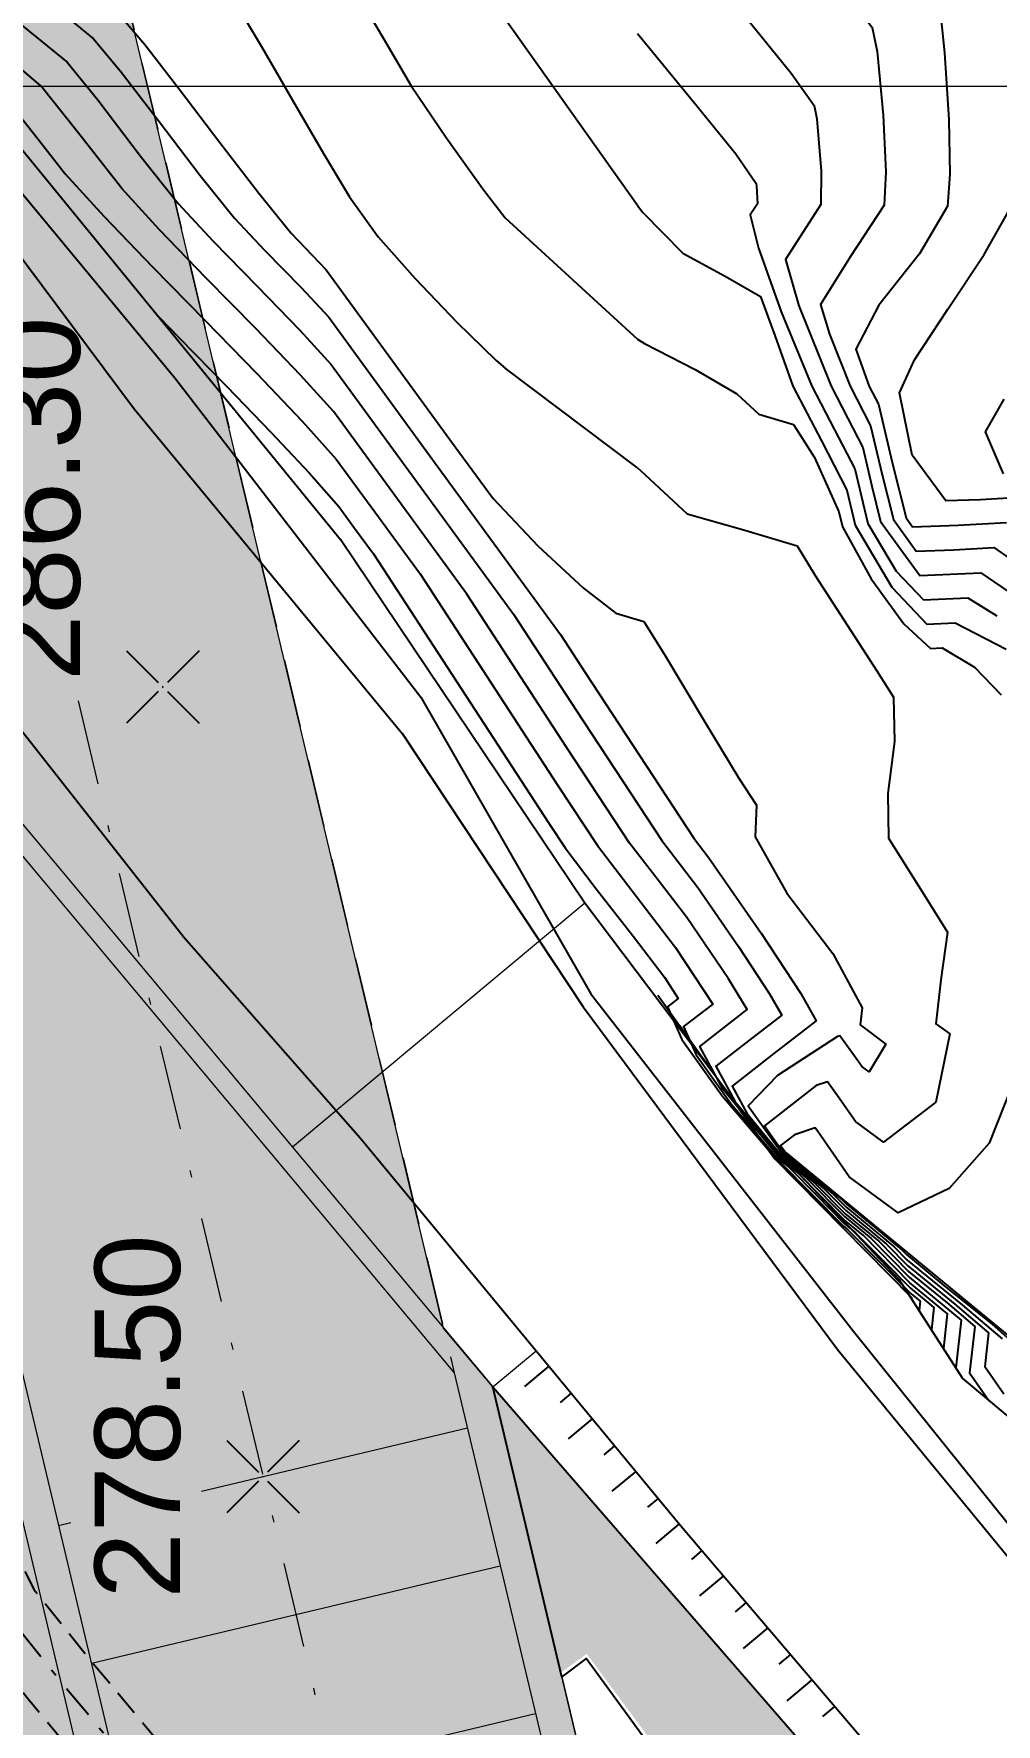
# Model space of a CAD drawing. Extents: x 62300 to 62842, y 108162 to 108787.
# Drawn here: x 62485.79 to 62499.89, y 108525.99 to 108550.77 of the extents above; entities that cross this region are included whole.
import ezdxf
from ezdxf.enums import TextEntityAlignment as Align

# ---------------------------------------------------------------- set-up
doc = ezdxf.new("R2010")
doc.units = 0
doc.header["$LTSCALE"] = 0.999985
doc.header["$MEASUREMENT"] = 0
for name, pattern in [('DOT', [0.55, 0.3, -0.25]), ('NASCOSTA', [9.525, 6.35, -3.175]), ('TRATTEGGIATA', [0.75, 0.5, -0.25]), ('TRATTEGGIATA2', [0.375, 0.25, -0.125]), ('TRATTOPUNTO2', [0.5, 0.25, -0.125, 0, -0.125])]:
    doc.linetypes.add(name, pattern=pattern)
for name, color, linetype in [('-GZ-Bord route', 7, 'Continuous'), ('Conduite 1000', 170, 'Continuous'), ('coordinate', 2, 'Continuous'), ('curve livello 1m', 2, 'Continuous'), ('curve livello 5m', 7, 'Continuous'), ('Limite fiume', 6, 'Continuous'), ('LIN010CO', 2, 'Continuous'), ('LIN010TR', 2, 'NASCOSTA'), ('LIN018CO', 6, 'Continuous'), ('LIN025CO', 7, 'Continuous'), ('LIN035CO', 1, 'Continuous'), ('LINCOLO-ROSSO-025', 10, 'Continuous'), ('Per+Mod Surf', 7, 'Continuous'), ('sezioni', 7, 'Continuous'), ('TalusHautBas', 7, 'Continuous'), ('TEXT035', 1, 'Continuous'), ('TRATTCOLO-32', 255, 'Continuous')]:
    doc.layers.add(name, color=color, linetype=linetype)
doc.layers.add('Colori bordi', color=5, linetype='Continuous', plot=False)
doc.styles.add('ARIAL', font='arial.ttf')

# ---------------------------------------------------------------- blocks, each defined once
blk = doc.blocks.new('quote')
at = {"layer": 'LIN018CO'}
for p, q in [((0.0007, 0.0007), (-0.0007, -0.0007)), ((0.0007, -0.0007), (-0.0007, 0.0007))]:
    blk.add_line(p, q, dxfattribs=at)
at = {"layer": 'LIN035CO'}
for p, q in [((-0.0133, 0.0133), (-0.1061, 0.1061)), ((0.1061, 0.1061), (0.0133, 0.0133)), ((-0.0133, -0.0133), (-0.1061, -0.1061)), ((0.1061, -0.1061), (0.0133, -0.0133))]:
    blk.add_line(p, q, dxfattribs=at)
at = {"layer": 'TEXT035', "style": 'ARIAL'}
blk.add_attdef('VALORE', text='', height=0.25, dxfattribs=at).set_placement((0, 0.3299), align=Align.CENTER)
blk = doc.blocks.new('CONTORNO')
at = {"layer": 'Colori bordi', "lineweight": 0, "ltscale": 2, "flags": 128}
blk.add_lwpolyline([(28.44, -103.877), (26.165, -94.334), (26.165, -94.334), (25.446, -93.474), (-6.877, 42.135)], dxfattribs=at)

msp = doc.modelspace()

# ---------------------------------------------------------------- hatches: boundary and pattern name
at = {"layer": 'LIN010CO', "linetype": 'Continuous', "lineweight": 0}
h = msp.add_hatch(dxfattribs=at)
h.set_pattern_fill('DOTS', color=256, scale=5, angle=-45, style=0)
h.set_pattern_definition([(225, (0, 0), (0.11048543456, -0.3314563037), [0, -0.3125])])
h.paths.add_polyline_path([(62516.382, 108503.578), (62515.501, 108504.638), (62513.262, 108507.318), (62513.187, 108507.255), (62507.737, 108513.778), (62507.543, 108513.616), (62492.516, 108530.933), (62493.514, 108526.744), (62493.894, 108527.02), (62499.167, 108519.911), (62498.597, 108519.418), (62505.963, 108509.256), (62505.354, 108508.795), (62505.742, 108508.232), (62504.878, 108507.605), (62513.852, 108495.246), (62524.201, 108493.33), (62523.716, 108493.899), (62524.257, 108494.358), (62522.852, 108496.004), (62519.224, 108500.182), (62516.063, 108503.311)])
at = {"layer": 'LINCOLO-ROSSO-025', "linetype": 'Continuous', "lineweight": 0}
msp.add_hatch(color=256, dxfattribs=at).paths.add_polyline_path([(62469.347, 108625.982), (62463.354, 108624.554), (62482.936, 108542.4), (62482.217, 108543.261), (62485.62, 108528.981), (62484.758, 108528.288), (62485.503, 108525.16), (62493.401, 108518.757), (62496.282, 108519.444), (62494.79, 108521.391), (62492.516, 108530.934), (62491.797, 108531.794)])

# ---------------------------------------------------------------- linework, layer by layer
at = {"layer": '-GZ-Bord route', "flags": 128}
for points in [[(62498.155, 108525.51), (62495.275, 108528.894), (62490.572, 108534.581), (62487.994, 108537.515), (62483.927, 108542.689), (62481.46, 108547.547), (62478.016, 108552.084), (62474.94, 108556.304), (62470.895, 108560.849), (62466.854, 108565.077), (62462.762, 108569.767), (62459.619, 108573.3)], [(62465.793, 108572.436), (62469.569, 108567.904), (62473.466, 108563.359), (62477.339, 108558.804), (62480.998, 108554.031), (62483.872, 108549.807), (62487.262, 108545.269), (62491.196, 108540.506), (62493.842, 108536.502), (62497.576, 108531.475), (62500.796, 108527.552), (62504.292, 108523.638)]]:
    msp.add_lwpolyline(points, dxfattribs=at)
at = {"layer": 'Conduite 1000', "linetype": 'TRATTEGGIATA2', "ltscale": 1.5, "elevation": 279.04, "flags": 128}
msp.add_lwpolyline([(62462.951, 108569.266), (62468.482, 108563.313), (62474.066, 108557.787), (62475.014, 108556.513), (62475.806, 108554.754), (62477.042, 108551.158), (62484.673, 108530.139), (62485.796, 108527.96), (62486.539, 108527.03), (62496.147, 108515.461), (62498.015, 108513.188), (62499.314, 108511.67), (62499.508, 108511.447), (62501.86, 108508.75), (62502.044, 108508.532), (62503.096, 108507.296), (62503.169, 108507.21), (62506.669, 108502.962), (62510.917, 108497.796), (62515.172, 108492.623), (62520.198, 108486.553), (62525.225, 108480.482), (62530.361, 108474.313), (62535.499, 108468.144), (62540.212, 108462.497), (62544.926, 108456.851), (62565.713, 108432.084), (62567.128, 108430.36), (62568.411, 108428.898), (62569.163, 108427.961), (62570.114, 108426.834), (62570.457, 108426.45), (62575.082, 108420.662), (62582.399, 108411.97), (62582.754, 108410.872), (62581.736, 108410.542), (62581.445, 108411.441), (62574.254, 108419.984), (62569.64, 108425.759), (62569.306, 108426.133), (62568.337, 108427.281), (62567.592, 108428.209), (62566.312, 108429.667), (62564.89, 108431.401), (62544.106, 108456.164), (62539.391, 108461.812), (62534.677, 108467.459), (62529.539, 108473.629), (62524.402, 108479.799), (62519.374, 108485.87), (62514.347, 108491.942), (62510.09, 108497.117), (62505.844, 108502.281), (62502.347, 108506.525), (62502.28, 108506.604), (62501.229, 108507.839), (62501.048, 108508.052), (62498.701, 108510.744), (62498.504, 108510.971), (62497.195, 108512.501), (62495.322, 108514.78), (62485.71, 108526.354), (62484.894, 108527.375), (62483.691, 108529.709), (62476.034, 108550.802), (62474.81, 108554.36), (62474.086, 108555.967), (62473.256, 108557.084), (62467.714, 108562.568), (62462.167, 108568.537)], close=True, dxfattribs=at)
at = {"layer": 'Conduite 1000', "linetype": 'TRATTOPUNTO2', "ltscale": 2, "elevation": 279.04, "flags": 128}
msp.add_lwpolyline([(62462.559, 108568.901), (62468.098, 108562.94), (62473.661, 108557.435), (62474.55, 108556.24), (62475.308, 108554.557), (62476.538, 108550.98), (62484.182, 108529.924), (62485.345, 108527.667), (62486.124, 108526.692), (62495.734, 108515.121), (62497.605, 108512.844), (62498.909, 108511.32), (62499.105, 108511.096), (62501.454, 108508.401), (62501.636, 108508.186), (62502.688, 108506.95), (62502.758, 108506.868), (62506.256, 108502.622), (62510.504, 108497.456), (62514.759, 108492.282), (62519.786, 108486.211), (62524.813, 108480.14), (62529.95, 108473.971), (62535.088, 108467.802), (62539.801, 108462.154), (62544.516, 108456.507), (62565.301, 108431.742), (62566.72, 108430.013), (62568.001, 108428.553), (62568.75, 108427.621), (62569.71, 108426.484), (62570.049, 108426.105), (62574.668, 108420.323), (62581.922, 108411.705), (62582.245, 108410.707)], dxfattribs=at)
at = {"layer": 'coordinate', "linetype": 'Continuous', "lineweight": 0}
for p, q in [((62300, 108550), (62494.639, 108550)), ((62494.639, 108550), (62587, 108550))]:
    msp.add_line(p, q, dxfattribs=at)
at = {"layer": 'curve livello 1m'}
for p, q in [((62481.068, 108554.638), (62490.287, 108543.354)), ((62492.699, 108548.07), (62494.639, 108546.289)), ((62494.639, 108544.404), (62492.699, 108545.867)), ((62493.868, 108538.026), (62490.287, 108543.354))]:
    msp.add_line(p, q, dxfattribs=at)
at = {"layer": 'curve livello 1m', "flags": 128}
for points in [[(62475.39, 108572.79), (62475.786, 108571.952), (62476.151, 108571.245), (62477.518, 108569.366), (62478.284, 108568.327), (62478.701, 108567.822), (62479.198, 108567.235), (62479.597, 108566.75), (62481.732, 108563.792), (62484.062, 108560.565), (62484.464, 108559.948), (62484.928, 108559.217), (62485.322, 108558.613), (62487.624, 108555.455), (62488.494, 108554.222), (62489.353, 108553.023), (62490.5, 108551.401), (62490.914, 108550.7), (62491.323, 108550.006), (62491.835, 108549.248), (62492.373, 108548.493), (62492.699, 108548.07)], [(62494.639, 108558.587), (62494.93, 108558.183), (62496.724, 108555.198), (62497.799, 108553.441), (62498.432, 108552.647), (62498.929, 108552.006), (62499.034, 108551.496), (62499.137, 108550.489), (62499.2, 108549.509), (62499.216, 108548.709), (62499.179, 108548.242), (62498.77, 108547.54), (62498.175, 108546.787), (62497.838, 108546.146), (62498.034, 108545.599), (62498.171, 108545.336), (62498.377, 108544.465), (62498.574, 108543.671), (62498.67, 108543.539), (62499.336, 108543.562), (62500.046, 108543.602)], [(62494.639, 108555.88), (62494.825, 108555.57), (62496.411, 108552.978), (62496.988, 108552.239), (62497.679, 108551.399), (62498.078, 108550.861), (62498.151, 108550.508), (62498.24, 108549.576), (62498.277, 108548.741), (62498.251, 108548.253), (62497.759, 108547.504), (62497.322, 108546.801), (62497.45, 108546.363), (62497.754, 108545.6), (62498.054, 108545.021), (62498.225, 108544.301), (62498.388, 108543.645), (62498.723, 108543.182), (62499.272, 108543.202), (62499.858, 108543.235), (62500.339, 108542.903)], [(62494.639, 108553.142), (62495.022, 108552.515), (62495.56, 108551.815), (62496.258, 108550.966), (62496.889, 108550.191), (62497.227, 108549.716), (62497.268, 108549.519), (62497.332, 108548.753), (62497.323, 108548.265), (62496.806, 108547.456), (62497.004, 108546.779), (62497.474, 108545.601), (62497.72, 108545.129), (62497.938, 108544.705), (62498.073, 108544.136), (62498.201, 108543.618), (62498.775, 108542.826), (62499.669, 108542.867), (62500.283, 108542.445)], [(62485.962, 108551.275), (62486.667, 108550.694), (62487.063, 108550.219), (62487.628, 108549.48), (62488.23, 108548.69), (62488.734, 108548.063), (62489.177, 108547.59), (62489.708, 108547.048), (62490.113, 108546.612), (62491.673, 108544.474), (62493.508, 108541.961), (62493.87, 108541.406), (62495.465, 108538.975), (62495.684, 108538.689), (62496.449, 108537.586), (62497.031, 108536.7), (62497.256, 108536.297), (62496.638, 108535.819), (62496.024, 108535.342), (62496.24, 108534.947), (62496.75, 108534.324), (62497.249, 108533.912), (62497.679, 108533.477), (62498.174, 108533.067), (62498.61, 108532.627), (62499.175, 108532.164), (62499.582, 108531.82), (62499.504, 108531.14), (62499.789, 108530.735)], [(62488.74, 108551.224), (62489.13, 108550.582), (62489.583, 108549.794), (62490.035, 108549.01), (62490.42, 108548.377), (62490.839, 108547.79), (62491.382, 108547.178), (62491.993, 108546.54), (62492.569, 108545.979), (62492.699, 108545.867)], [(62487.053, 108551.038), (62487.416, 108550.611), (62487.931, 108549.946), (62488.516, 108549.175), (62489.087, 108548.431), (62489.562, 108547.846), (62490.076, 108547.305), (62491.968, 108544.713), (62492.522, 108543.955), (62493.18, 108543.263), (62493.846, 108542.64), (62494.319, 108542.272), (62494.733, 108542.151), (62495.032, 108541.669), (62495.613, 108540.698), (62496.123, 108539.857), (62496.38, 108539.458), (62496.364, 108538.995), (62496.825, 108538.171), (62497.5, 108537.288), (62497.932, 108536.49), (62497.9, 108536.238), (62498.277, 108535.957), (62498.031, 108535.553), (62497.926, 108535.63), (62497.859, 108535.727), (62497.602, 108536.078), (62497.571, 108536.068), (62496.689, 108535.499), (62496.261, 108535.051), (62496.771, 108534.335), (62497.379, 108533.834), (62497.685, 108533.524), (62498.287, 108533.026), (62498.6, 108532.709), (62499.287, 108532.146), (62499.782, 108531.728), (62499.726, 108531.23), (62500.008, 108530.83)], [(62494.639, 108550.772), (62494.818, 108550.552), (62495.51, 108549.713), (62496.078, 108549.005), (62496.376, 108548.571), (62496.384, 108548.531), (62496.396, 108548.276), (62496.291, 108548.112), (62496.411, 108547.623), (62496.746, 108546.693), (62497.194, 108545.601), (62497.527, 108544.964), (62497.821, 108544.39), (62498.015, 108543.591), (62498.431, 108542.889), (62498.828, 108542.47), (62499.481, 108542.5), (62499.906, 108542.233)], [(62499.127, 108531.486), (62499.128, 108531.497), (62499.18, 108532.004), (62499.18, 108532.004), (62498.629, 108532.461), (62497.948, 108533.15), (62497.668, 108533.383), (62496.989, 108534.069), (62496.707, 108534.302), (62495.894, 108535.294), (62495.551, 108535.923), (62495.551, 108535.923), (62496.246, 108536.463), (62495.974, 108536.915), (62495.359, 108537.813), (62494.94, 108538.359), (62494.522, 108538.905), (62494.522, 108538.905), (62493.605, 108540.302), (62492.138, 108542.554), (62491.083, 108543.998), (62490.187, 108545.225), (62489.701, 108545.764), (62489.043, 108546.446), (62488.317, 108547.186), (62487.628, 108547.898), (62487.08, 108548.497), (62487.08, 108548.497), (62486.445, 108549.309), (62485.894, 108550.006), (62485.894, 108550.006), (62485.22, 108550.575)], [(62485.507, 108549.662), (62485.854, 108549.224), (62486.253, 108548.713), (62486.821, 108548.089), (62487.529, 108547.351), (62488.3, 108546.563), (62489.058, 108545.788), (62489.725, 108545.09), (62490.224, 108544.532), (62490.788, 108543.759), (62491.452, 108542.85), (62493.473, 108539.75), (62494.051, 108538.869), (62494.623, 108538.123), (62495.196, 108537.375), (62495.741, 108536.545), (62495.314, 108536.214), (62495.498, 108535.799), (62496.006, 108535.087), (62496.685, 108534.291), (62496.86, 108534.147), (62497.26, 108533.742), (62497.662, 108533.335), (62497.835, 108533.192), (62498.237, 108532.786), (62498.639, 108532.379), (62498.98, 108532.096), (62498.946, 108531.769)], [(62487.626, 108546.611), (62487.919, 108546.312), (62488.618, 108545.598), (62489.267, 108544.927), (62489.828, 108544.329), (62490.261, 108543.839), (62490.493, 108543.521), (62490.767, 108543.146), (62493.34, 108539.198), (62493.579, 108538.834), (62494.033, 108538.235), (62494.579, 108537.537), (62495.033, 108536.937), (62495.236, 108536.628), (62495.077, 108536.505), (62495.29, 108536.025), (62495.878, 108535.201), (62496.664, 108534.28), (62496.73, 108534.226), (62497.192, 108533.758), (62497.656, 108533.288), (62497.722, 108533.234), (62498.185, 108532.765), (62498.649, 108532.296), (62498.779, 108532.188), (62498.765, 108532.051)], [(62494.639, 108546.289), (62494.743, 108546.227), (62495.484, 108545.848), (62496.096, 108545.489), (62496.416, 108545.189), (62496.925, 108545.041), (62497.232, 108544.558), (62497.588, 108543.759), (62497.642, 108543.538), (62498.063, 108542.777), (62498.541, 108542.118), (62498.933, 108541.757), (62499.104, 108541.765), (62499.579, 108541.484), (62499.968, 108541.077)], [(62500.003, 108544.318), (62499.739, 108544.934), (62500.014, 108545.41)], [(62494.639, 108544.404), (62494.68, 108544.364), (62495.368, 108543.731), (62496.212, 108543.493), (62496.978, 108543.26), (62497.24, 108542.828), (62497.66, 108542.176), (62498.148, 108541.428), (62498.389, 108541.045), (62498.403, 108540.395), (62498.306, 108539.629), (62498.319, 108538.974), (62498.758, 108538.279), (62499.179, 108537.6), (62499.082, 108536.899), (62499.012, 108536.256), (62499.213, 108536.106), (62499.008, 108535.105), (62498.245, 108534.519), (62497.834, 108534.821), (62497.57, 108535.201), (62497.422, 108535.404), (62497.256, 108535.349), (62496.497, 108534.761), (62496.793, 108534.346), (62497.509, 108533.755), (62497.691, 108533.572), (62498.4, 108532.984), (62498.59, 108532.792), (62499.4, 108532.129), (62499.983, 108531.636)], [(62523.523, 108501.635), (62523.04, 108502.181), (62522.384, 108503.79), (62522.265, 108504.564), (62521.103, 108506.321), (62519.852, 108507.691), (62518.571, 108509.21), (62517.447, 108510.814), (62516.041, 108512.918), (62514.44, 108514.804), (62513.479, 108516.121), (62512.198, 108517.473), (62509.886, 108519.928), (62508.782, 108521.102), (62508, 108522.241), (62507.501, 108523.45), (62507.064, 108524.292), (62504.467, 108527.208), (62502.093, 108528.83), (62500.442, 108530.191), (62499.4, 108531.059), (62498.473, 108532.507), (62496.302, 108534.794), (62493.868, 108538.026)], [(62500.131, 108535.356), (62499.791, 108534.508), (62499.207, 108533.841), (62498.458, 108533.485), (62497.742, 108534.013), (62497.281, 108534.676), (62497.242, 108534.729), (62496.941, 108534.63), (62496.734, 108534.47), (62496.815, 108534.357), (62497.191, 108534.044), (62497.639, 108533.677), (62497.696, 108533.619), (62498.105, 108533.281), (62498.513, 108532.942), (62498.581, 108532.874), (62499.159, 108532.393), (62499.837, 108531.851), (62500.183, 108531.544)]]:
    msp.add_lwpolyline(points, dxfattribs=at)
at = {"layer": 'curve livello 5m'}
msp.add_line((62494.639, 108548.248), (62492.699, 108550.98), dxfattribs=at)
at = {"layer": 'curve livello 5m', "flags": 128}
for points in [[(62485.548, 108550.946), (62486.28, 108550.35), (62486.28, 108550.35), (62486.73, 108549.797), (62487.356, 108548.975), (62487.907, 108548.28), (62487.907, 108548.28), (62488.421, 108547.725), (62489.064, 108547.066), (62489.689, 108546.423), (62490.15, 108545.919), (62490.15, 108545.919), (62491.378, 108544.236), (62492.823, 108542.258), (62493.738, 108540.854), (62494.993, 108538.94), (62495.522, 108538.251), (62496.12, 108537.388), (62496.575, 108536.695), (62496.751, 108536.38), (62496.751, 108536.38), (62496.267, 108536.006), (62495.787, 108535.633), (62495.787, 108535.633), (62496.067, 108535.12), (62496.728, 108534.313), (62496.728, 108534.313), (62497.119, 108533.99), (62497.673, 108533.43), (62498.061, 108533.109), (62498.62, 108532.544), (62499.381, 108531.912), (62499.302, 108531.213)], [(62494.639, 108548.248), (62494.715, 108548.146), (62494.715, 108548.146), (62495.304, 108547.551), (62495.925, 108547.213), (62496.441, 108546.915), (62496.441, 108546.915), (62496.652, 108546.346), (62496.914, 108545.602), (62496.914, 108545.602), (62497.334, 108544.798), (62497.705, 108544.075), (62497.705, 108544.075), (62497.829, 108543.564), (62498.367, 108542.656), (62498.88, 108542.114), (62498.88, 108542.114), (62499.292, 108542.133), (62500.04, 108541.745)], [(62500.235, 108543.97), (62499.667, 108543.934), (62499.156, 108543.92), (62498.661, 108544.592), (62498.477, 108545.504), (62498.699, 108545.99), (62499.184, 108546.728), (62499.72, 108547.53), (62500.099, 108548.207)]]:
    msp.add_lwpolyline(points, dxfattribs=at)
at = {"layer": 'Limite fiume', "linetype": 'Continuous', "flags": 128}
msp.add_lwpolyline([(62504.852, 108507.641), (62505.646, 108508.229), (62505.251, 108508.812), (62505.83, 108509.251), (62498.441, 108519.457), (62499.034, 108519.89), (62493.887, 108526.95), (62493.528, 108526.685), (62492.516, 108530.933), (62507.543, 108513.616), (62507.737, 108513.778), (62513.187, 108507.255), (62513.262, 108507.318), (62516.382, 108503.578), (62516.063, 108503.311), (62524.255, 108494.36), (62523.716, 108493.899), (62524.201, 108493.33), (62513.852, 108495.246)], close=True, dxfattribs=at)
at = {"layer": 'LIN010CO', "linetype": 'Continuous', "lineweight": 0}
for p, q in [((62488.249, 108529.403), (62492.145, 108530.331)), ((62486.153, 108528.903), (62486.335, 108528.946)), ((62492.628, 108528.307), (62486.636, 108526.879)), ((62493.144, 108526.14), (62487.532, 108524.803))]:
    msp.add_line(p, q, dxfattribs=at)
at = {"layer": 'LIN010TR', "linetype": 'TRATTOPUNTO2', "lineweight": 0, "ltscale": 5, "flags": 128}
msp.add_lwpolyline([(62486.439, 108540.988), (62491.902, 108518.07)], dxfattribs=at)
at = {"layer": 'LIN018CO'}
for p, q in [((62493.338, 108531.236), (62492.982, 108530.938)), ((62493.665, 108530.84), (62493.504, 108530.706)), ((62493.975, 108530.465), (62493.623, 108530.171)), ((62494.302, 108530.07), (62494.146, 108529.938)), ((62494.613, 108529.694), (62494.264, 108529.404)), ((62494.94, 108529.299), (62494.787, 108529.171)), ((62495.25, 108528.924), (62494.906, 108528.636)), ((62495.582, 108528.533), (62495.428, 108528.404)), ((62495.898, 108528.162), (62495.547, 108527.869)), ((62496.23, 108527.771), (62496.069, 108527.636)), ((62496.546, 108527.4), (62496.188, 108527.101)), ((62496.879, 108527.01), (62496.71, 108526.869)), ((62497.194, 108526.639), (62496.829, 108526.334)), ((62497.527, 108526.248), (62497.351, 108526.101))]:
    msp.add_line(p, q, dxfattribs=at)
at = {"layer": 'LIN025CO', "linetype": 'TRATTEGGIATA', "lineweight": 0, "ltscale": 2}
msp.add_line((62445.642, 108725.432), (62491.953, 108531.14), dxfattribs=at)
at = {"layer": 'LIN025CO', "linetype": 'Continuous', "lineweight": 0}
for p, q in [((62482.217, 108543.261), (62486.548, 108525.091)), ((62482.217, 108543.261), (62492.516, 108530.933)), ((62483.092, 108541.745), (62487.034, 108525.207)), ((62483.092, 108541.745), (62491.953, 108531.14)), ((62491.953, 108531.14), (62494.591, 108520.069)), ((62492.516, 108530.934), (62495.078, 108520.185))]:
    msp.add_line(p, q, dxfattribs=at)
at = {"layer": 'LIN025CO', "linetype": 'Continuous'}
msp.add_line((62494.937, 108536.677), (62496.65, 108534.274), dxfattribs=at)
at = {"layer": 'Per+Mod Surf', "linetype": 'Continuous'}
for p, q in [((62494.937, 108536.677), (62496.65, 108534.274)), ((62496.65, 108534.274), (62498.655, 108532.245)), ((62498.655, 108532.245), (62498.653, 108532.227))]:
    msp.add_line(p, q, dxfattribs=at)
at = {"layer": 'Per+Mod Surf', "linetype": 'Continuous', "flags": 128}
msp.add_lwpolyline([(62455.601, 108586.787), (62456.102, 108585.325), (62459.392, 108581.423), (62461.169, 108578.813), (62462.578, 108577.175), (62466.283, 108572.778), (62468.636, 108570.512), (62469.768, 108568.178), (62471.868, 108565.796), (62473.629, 108563.613), (62474.872, 108563.349), (62476.254, 108562.054), (62477.96, 108559.359), (62481.492, 108553.994), (62484.117, 108550.238), (62487.857, 108545.722), (62491.463, 108541.041), (62493.955, 108536.693), (62497.797, 108531.754), (62500.973, 108527.8), (62504.654, 108524.161)], dxfattribs=at)
at = {"layer": 'sezioni', "linetype": 'Continuous', "lineweight": 0}
for p, q in [((62493.868, 108538.026), (62489.582, 108534.445)), ((62492.516, 108530.933), (62493.153, 108531.46))]:
    msp.add_line(p, q, dxfattribs=at)
at = {"layer": 'TalusHautBas', "linetype": 'DOT'}
msp.add_line((62494.937, 108536.677), (62496.65, 108534.274), dxfattribs=at)
at = {"layer": 'TalusHautBas', "linetype": 'Continuous'}
msp.add_line((62500.328, 108531.478), (62496.823, 108534.362), dxfattribs=at)

# ---------------------------------------------------------------- block references
ref = msp.add_blockref('quote', (62487.682, 108541.192), dxfattribs=dict(xscale=5, yscale=5, zscale=5, rotation=90))
ref.add_attrib('VALORE', '286.30', dxfattribs={"layer": 'TEXT035', "height": 1.25, "rotation": 90, "style": 'ARIAL'}).set_placement((62486.466, 108543.951), align=Align.CENTER)
ref = msp.add_blockref('quote', (62489.149, 108529.617), dxfattribs=dict(xscale=5, yscale=5, zscale=5, rotation=90))
ref.add_attrib('VALORE', '278.50', dxfattribs={"layer": 'TEXT035', "height": 1.25, "rotation": 90, "style": 'ARIAL'}).set_placement((62487.933, 108530.499), align=Align.CENTER)
at = {"layer": 'TRATTCOLO-32', "linetype": 'Continuous', "lineweight": 0}
msp.add_blockref('CONTORNO', (62466.351, 108625.268), dxfattribs=at)

doc.saveas('drawing.dxf')
